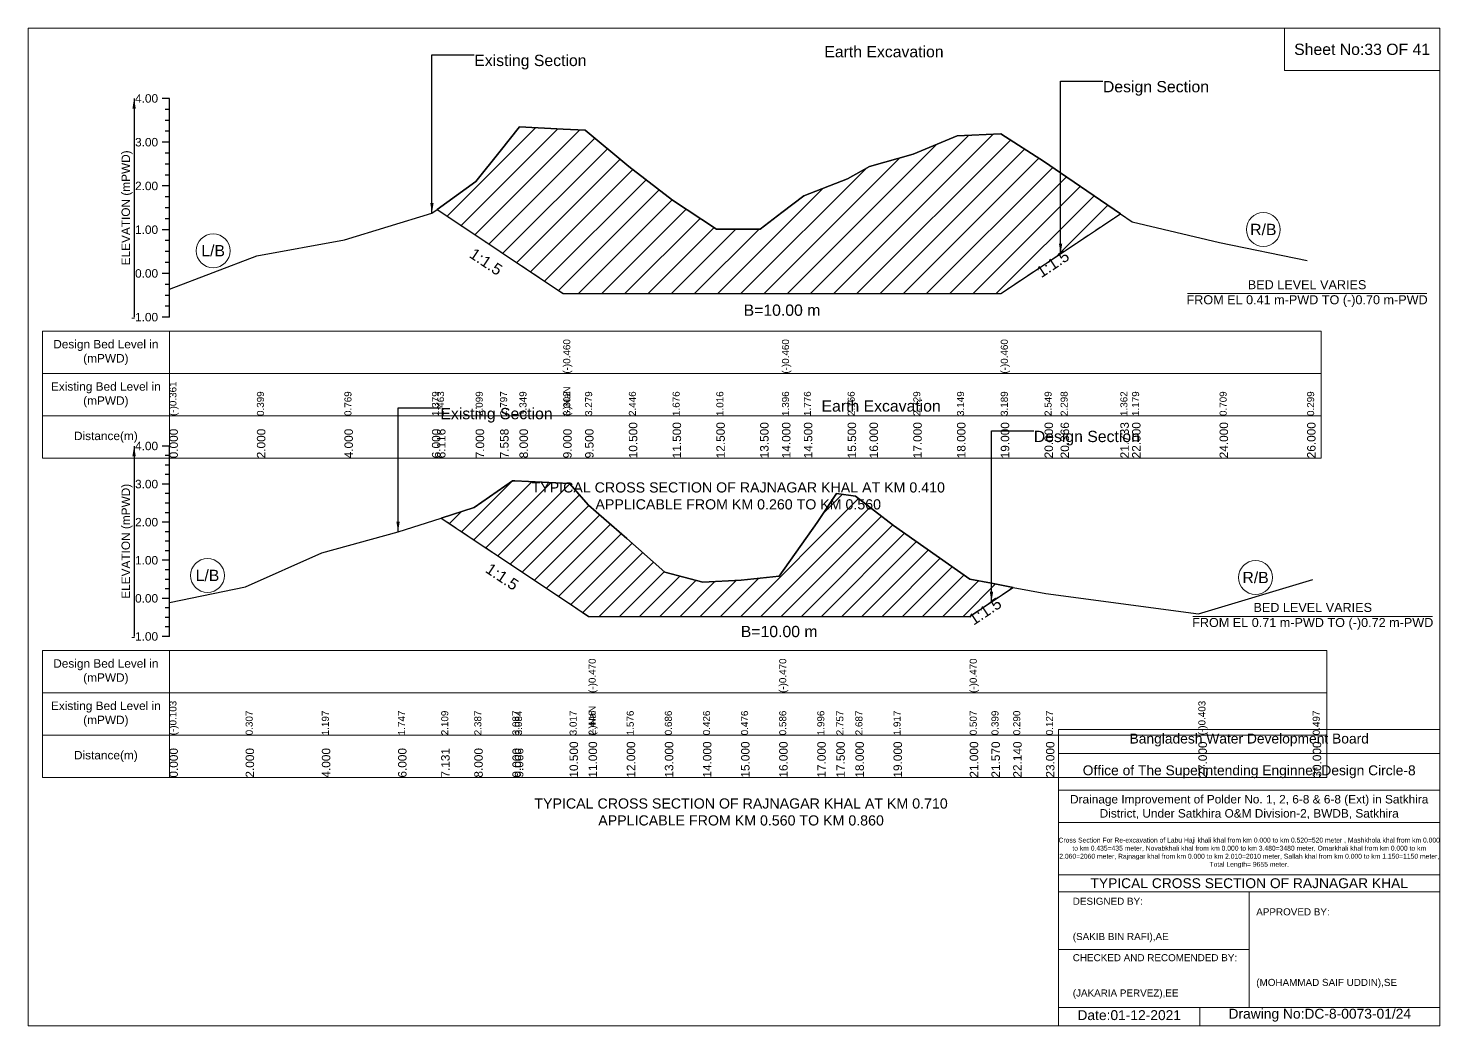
# Model space of a CAD drawing. Header units: inches. Extents: x 93000 to 486000, y -4242 to 0.
# Drawn here: x 420000 to 426000, y -4242 to 0 of the extents above; entities that cross this region are included whole.
import ezdxf

# ---------------------------------------------------------------- set-up
doc = ezdxf.new("R2010")
doc.units = ezdxf.units.IN
doc.header["$LTSCALE"] = 7
doc.header["$MEASUREMENT"] = 0
doc.linetypes.add('DASHED', pattern=[0.75, 0.5, -0.25])
for name, color, linetype, lineweight in [('Cross section Data Border', 7, 'Continuous', 9), ('Cross Section Labels', 7, 'Continuous', 9), ('Design_Bed_Level for Xsection', 7, 'DASHED', 25), ('Existing_Bed_Level for Xsection', 7, 'Continuous', 25), ('Long Section Labels', 7, 'Continuous', 9)]:
    doc.layers.add(name, color=color, linetype=linetype, lineweight=lineweight)
doc.styles.get("Standard").update_dxf_attribs({"font": 'arial.ttf'})
doc.dimstyles.get("Standard").update_dxf_attribs({"dimtxt": 0.18, "dimasz": 0.18, "dimexe": 0.18, "dimexo": 0.0625, "dimgap": 0.09, "dimtad": 0, "dimtih": 1, "dimtoh": 1, "dimdec": 4, "dimzin": 0, "dimdsep": 46, "dimtxsty": 'Standard', "dimcen": 0.09, "dimadec": 0, "dimazin": 0, "dimtfac": 1, "dimtdec": 4, "dimtofl": 0, "dimtmove": 0, "dimatfit": 3, "dimfxl": 1, "dimtolj": 1, "dimtzin": 0, "dimarcsym": 0})

msp = doc.modelspace()

# ---------------------------------------------------------------- hatches: boundary and pattern name
at = {"layer": 'Existing_Bed_Level for Xsection'}
h = msp.add_hatch(dxfattribs=at)
h.set_pattern_fill('ANSI31', color=256, scale=558, style=0)
h.paths.add_polyline_path([(421737.6, -770.8), (421902, -880.4), (422005.8, -949.6), (422088, -1004.4), (422274, -1128.4), (422367, -1128.4), (422553, -1128.4), (422739, -1128.4), (422925, -1128.4), (423111, -1128.4), (423204, -1128.4), (423297, -1128.4), (423483, -1128.4), (423576, -1128.4), (423762, -1128.4), (423948, -1128.4), (424134, -1128.4), (424320, -1004.4), (424388.2, -959), (424642.3, -789.5), (424388.2, -615.4), (424320, -568.7), (424134, -449.7), (423948, -457.1), (423762, -535.3), (423576, -587.9), (423483, -640), (423297, -712.5), (423204, -783.2), (423111, -853.9), (422925, -853.9), (422739, -731.1), (422553, -587.9), (422367, -433), (422274, -428.6), (422088, -419.9), (422005.8, -522.7), (421902, -652.4)])
h = msp.add_hatch(dxfattribs=at)
h.set_pattern_fill('ANSI31', color=256, scale=486, style=0)
h.paths.add_polyline_path([(421755.3, -2083), (421896, -2176.9), (422058, -2284.9), (422068.6, -2292), (422301, -2446.9), (422382, -2500.9), (422544, -2500.9), (422706, -2500.9), (422868, -2500.9), (423030, -2500.9), (423192, -2500.9), (423354, -2500.9), (423435, -2500.9), (423516, -2500.9), (423678, -2500.9), (424002, -2500.9), (424094.4, -2439.3), (424186.8, -2377.7), (424094.4, -2360.1), (424002, -2342.6), (423678, -2114.2), (423516, -1989.4), (423435, -1978.1), (423354, -2101.4), (423192, -2329.8), (423030, -2347.6), (422868, -2355.7), (422706, -2313.6), (422544, -2169.4), (422382, -2028.5), (422301, -1936), (422068.6, -1925.1), (422058, -1924.6), (421896, -2038)])

# ---------------------------------------------------------------- linework, layer by layer
at = {"layer": 'Cross section Data Border'}
for points in [[(420000, 0), (426000, 0), (426000, -4242), (420000, -4242)], [(425340, 0), (426000, 0), (426000, -180), (425340, -180)], [(420060, -1288.9), (425496, -1288.9), (425496, -1828.9), (420060, -1828.9)], [(420060, -2646.7), (425520, -2646.7), (425520, -3186.7), (420060, -3186.7)]]:
    msp.add_lwpolyline(points, close=True, dxfattribs=at)
for points in [[(420600, -1288.9), (420600, -1828.9)], [(420060, -1468.9), (425496, -1468.9)], [(420060, -1648.9), (425496, -1648.9)], [(420600, -2646.7), (420600, -3186.7)], [(420060, -2826.7), (425520, -2826.7)], [(424380, -4242), (424380, -2982), (426000, -2982)], [(420060, -3006.7), (425520, -3006.7)], [(424380, -3084), (426000, -3084)], [(424380, -3240), (426000, -3240)], [(424380, -3378), (426000, -3378)], [(424380, -3600), (426000, -3600)], [(424380, -3672), (426000, -3672)], [(425190, -3672), (425190, -4164)], [(424380, -3918), (425190, -3918)], [(424380, -4164), (426000, -4164)], [(424980, -4164), (424980, -4242)]]:
    msp.add_lwpolyline(points, dxfattribs=at)
at = {"layer": 'Cross Section Labels'}
for points in [[(424927, -1128.4), (425945, -1128.4)], [(424951, -2500.9), (425969, -2500.9)]]:
    msp.add_lwpolyline(points, dxfattribs=at)
for centre in [(425250, -856.1), (420786, -946.3), (420762, -2327.2), (425217, -2336.1)]:
    msp.add_circle(centre, 72, dxfattribs=at)
at = {"layer": 'Design_Bed_Level for Xsection'}
for points in [[(421737.6, -770.8), (422005.8, -949.6), (422274, -1128.4), (423204, -1128.4), (424134, -1128.4), (424388.2, -959), (424642.3, -789.5)], [(421755.3, -2083), (422068.6, -2292), (422382, -2500.9), (423192, -2500.9), (424002, -2500.9), (424094.4, -2439.3), (424186.8, -2377.7)]]:
    msp.add_lwpolyline(points, dxfattribs=at)
at = {"layer": 'Existing_Bed_Level for Xsection'}
for points in [[(420600, -298.9), (420570, -298.9)], [(420600, -1228.9), (420600, -1042.9), (420600, -856.9), (420600, -670.9), (420600, -484.9), (420600, -298.9)], [(420600, -345.4), (420582, -345.4)], [(420600, -391.9), (420582, -391.9)], [(420600, -1110), (420972, -968.6), (421344, -899.8), (421716, -786.4), (421737.6, -770.8), (421902, -652.4), (422005.8, -522.7), (422088, -419.9), (422274, -428.6), (422274, -428.6), (422367, -433), (422553, -587.9), (422739, -731.1), (422925, -853.9), (423111, -853.9), (423204, -783.2), (423204, -783.2), (423297, -712.5), (423483, -640), (423576, -587.9), (423762, -535.3), (423948, -457.1), (424134, -449.7), (424134, -449.7), (424320, -568.7), (424388.2, -615.4), (424642.3, -789.5), (424692, -823.6), (425064, -911), (425436, -987.2)], [(420600, -438.4), (420582, -438.4)], [(420600, -484.9), (420570, -484.9)], [(420600, -531.4), (420582, -531.4)], [(420600, -577.9), (420582, -577.9)], [(420600, -624.4), (420582, -624.4)], [(420600, -670.9), (420570, -670.9)], [(420600, -717.4), (420582, -717.4)], [(420600, -763.9), (420582, -763.9)], [(420600, -810.4), (420582, -810.4)], [(420600, -856.9), (420570, -856.9)], [(420600, -903.4), (420582, -903.4)], [(420600, -949.9), (420582, -949.9)], [(420600, -996.4), (420582, -996.4)], [(420600, -1042.9), (420570, -1042.9)], [(420600, -1089.4), (420582, -1089.4)], [(420600, -1135.9), (420582, -1135.9)], [(420600, -1182.4), (420582, -1182.4)], [(420600, -1228.9), (420570, -1228.9)], [(420600, -1776.7), (420570, -1776.7)], [(420600, -2586.7), (420600, -2424.7), (420600, -2262.7), (420600, -2100.7), (420600, -1938.7), (420600, -1776.7)], [(420600, -1817.2), (420582, -1817.2)], [(420600, -1857.7), (420582, -1857.7)], [(420600, -1898.2), (420582, -1898.2)], [(420600, -1938.7), (420570, -1938.7)], [(420600, -1979.2), (420582, -1979.2)], [(420600, -2441.4), (420924, -2375), (421248, -2230.8), (421572, -2141.7), (421755.3, -2083), (421896, -2038), (422058, -1924.6), (422068.6, -1925.1), (422301, -1936), (422382, -2028.5), (422382, -2028.5), (422544, -2169.4), (422706, -2313.6), (422868, -2355.7), (423030, -2347.6), (423192, -2329.8), (423192, -2329.8), (423354, -2101.4), (423435, -1978.1), (423516, -1989.4), (423678, -2114.2), (424002, -2342.6), (424002, -2342.6), (424094.4, -2360.1), (424186.8, -2377.7), (424326, -2404.1), (424974, -2490), (425460, -2344.2)], [(420600, -2019.7), (420582, -2019.7)], [(420600, -2060.2), (420582, -2060.2)], [(420600, -2100.7), (420570, -2100.7)], [(420600, -2141.2), (420582, -2141.2)], [(420600, -2181.7), (420582, -2181.7)], [(420600, -2262.7), (420570, -2262.7)], [(420600, -2222.2), (420582, -2222.2)], [(420600, -2303.2), (420582, -2303.2)], [(420600, -2343.7), (420582, -2343.7)], [(420600, -2384.2), (420582, -2384.2)], [(420600, -2424.7), (420570, -2424.7)], [(420600, -2465.2), (420582, -2465.2)], [(420600, -2505.7), (420582, -2505.7)], [(420600, -2546.2), (420582, -2546.2)], [(420600, -2586.7), (420570, -2586.7)]]:
    msp.add_lwpolyline(points, dxfattribs=at)
for points in [[(421737.6, -770.8), (421737.6, -770.8), (421902, -880.4), (422005.8, -949.6), (422088, -1004.4), (422274, -1128.4), (422274, -1128.4), (422367, -1128.4), (422553, -1128.4), (422739, -1128.4), (422925, -1128.4), (423111, -1128.4), (423204, -1128.4), (423204, -1128.4), (423297, -1128.4), (423483, -1128.4), (423576, -1128.4), (423762, -1128.4), (423948, -1128.4), (424134, -1128.4), (424134, -1128.4), (424320, -1004.4), (424388.2, -959), (424642.3, -789.5), (424388.2, -615.4), (424320, -568.7), (424134, -449.7), (424134, -449.7), (423948, -457.1), (423762, -535.3), (423576, -587.9), (423483, -640), (423297, -712.5), (423204, -783.2), (423204, -783.2), (423111, -853.9), (422925, -853.9), (422739, -731.1), (422553, -587.9), (422367, -433), (422274, -428.6), (422274, -428.6), (422088, -419.9), (422005.8, -522.7), (421902, -652.4), (421737.6, -770.8)], [(421755.3, -2083), (421755.3, -2083), (421896, -2176.9), (422058, -2284.9), (422068.6, -2292), (422301, -2446.9), (422382, -2500.9), (422382, -2500.9), (422544, -2500.9), (422706, -2500.9), (422868, -2500.9), (423030, -2500.9), (423192, -2500.9), (423192, -2500.9), (423354, -2500.9), (423435, -2500.9), (423516, -2500.9), (423678, -2500.9), (424002, -2500.9), (424002, -2500.9), (424094.4, -2439.3), (424186.8, -2377.7), (424094.4, -2360.1), (424002, -2342.6), (424002, -2342.6), (423678, -2114.2), (423516, -1989.4), (423435, -1978.1), (423354, -2101.4), (423192, -2329.8), (423192, -2329.8), (423030, -2347.6), (422868, -2355.7), (422706, -2313.6), (422544, -2169.4), (422382, -2028.5), (422382, -2028.5), (422301, -1936), (422068.6, -1925.1), (422058, -1924.6), (421896, -2038), (421755.3, -2083)]]:
    msp.add_lwpolyline(points, close=True, dxfattribs=at)

# ---------------------------------------------------------------- texts
at = {"layer": 'Cross section Data Border', "attachment_point": 5}
for s, insert, char_height in [('Sheet No:33 OF 41', (425670, -90), 48), ('Bangladesh Water Development Board', (425190, -3027), 42), ('Office of The Superintending Enginner,Design Circle-8', (425190, -3162), 42)]:
    msp.add_mtext(s, dxfattribs=dict(at, insert=insert, char_height=char_height))
at = {"layer": 'Cross section Data Border'}
for s, insert, char_height, width, attachment_point in [('Design Bed Level in (mPWD)', (420330, -1378.9), 36, 480, 5), ('Existing Bed Level in (mPWD)', (420330, -1558.9), 36, 480, 5), ('Distance(m)', (420330, -1738.9), 36, 480, 5), ('Design Bed Level in (mPWD)', (420330, -2736.7), 36, 480, 5), ('Existing Bed Level in (mPWD)', (420330, -2916.7), 36, 480, 5), ('Distance(m)', (420330, -3096.7), 36, 480, 5), ('Drainage Improvement of Polder No. 1, 2, 6-8 & 6-8 (Ext) in Satkhira District, Under Satkhira O&M Division-2, BWDB, Satkhira', (425190, -3312), 36, 1680, 5), ('Cross Section For Re-excavation of Labu Haji khali khal from km 0.000 to km 0.520=520 meter , Mashkhola khal from km 0.000 to km 0.435=435 meter, Novabkhali khal from km 0.000 to km 3.480=3480 meter, Omarkhali khal from km 0.000 to km 2.060=2060 meter, Rajnagar khal from km 0.000 to km 2.010=2010 meter, Sallah khal from km 0.000 to km 1.150=1150 meter, Total Length= 9655 meter. ', (425190, -3507), 20.5611, 1620, 5), ('TYPICAL CROSS SECTION OF RAJNAGAR KHAL', (425190, -3636), 42, 1680, 5), ('DESIGNED BY:^J^J^J(SAKIB BIN RAFI),AE', (424440, -3792), 30, 840, 4), ('APPROVED BY:^J^J^J^J^J^J(MOHAMMAD SAIF UDDIN),SE', (425220, -3912), 30, 840, 4), ('CHECKED AND RECOMENDED BY:^J^J^J(JAKARIA PERVEZ),EE', (424440, -4032), 30, 840, 4), ('Date:01-12-2021', (424680, -4197), 42, 840, 5), ('Drawing No:DC-8-0073-01/24', (425490, -4197), 42, 1320, 5)]:
    msp.add_mtext(s, dxfattribs=dict(at, insert=insert, char_height=char_height, width=width, attachment_point=attachment_point))
at = {"layer": 'Cross Section Labels'}
for s, insert, char_height, attachment_point in [('Existing Section', (421896, -112.9), 48, 1), ('Earth Excavation', (423384, -75.7), 48, 1), ('Design Section', (424568.2, -224.5), 48, 1), ('R/B', (425250, -856.1), 48, 5), ('L/B', (420786, -946.3), 48, 5), ('BED LEVEL VARIES ^JFROM EL 0.41 m-PWD TO (-)0.70 m-PWD', (425436, -1128.4), 38.4, 5), ('B=10.00 m', (423204, -1174.9), 48, 2), ('Existing Section', (421752, -1614.7), 48, 1), ('Earth Excavation', (423372, -1582.3), 48, 1), ('Design Section', (424274.4, -1711.9), 48, 1), ('TYPICAL CROSS SECTION OF RAJNAGAR KHAL AT KM 0.410^JAPPLICABLE FROM KM 0.260 TO KM 0.560', (423018, -1989), 43.2, 5), ('L/B', (420762, -2327.2), 48, 5), ('R/B', (425217, -2336.1), 48, 5), ('BED LEVEL VARIES ^JFROM EL 0.71 m-PWD TO (-)0.72 m-PWD', (425460, -2500.9), 38.4, 5), ('B=10.00 m', (423192, -2541.4), 48, 2), ('TYPICAL CROSS SECTION OF RAJNAGAR KHAL AT KM 0.710^JAPPLICABLE FROM KM 0.560 TO KM 0.860', (423030, -3333), 43.2, 5)]:
    msp.add_mtext(s, dxfattribs=dict(at, insert=insert, char_height=char_height, attachment_point=attachment_point))
at = {"layer": 'Cross Section Labels', "char_height": 48, "attachment_point": 2}
for insert, rotation in [((421959.3, -972.9), 326.30993), ((424341.7, -982.2), 33.69007), ((422028.1, -2312.2), 326.30993), ((424053.9, -2459.5), 33.69007)]:
    msp.add_mtext('1:1.5', dxfattribs=dict(at, insert=insert, rotation=rotation))
at = {"layer": 'Existing_Bed_Level for Xsection', "char_height": 36, "attachment_point": 6}
for s, insert in [('4.00', (420552, -298.9)), ('3.00', (420552, -484.9)), ('2.00', (420552, -670.9)), ('1.00', (420552, -856.9)), ('0.00', (420552, -1042.9)), ('-1.00', (420552, -1228.9)), ('4.00', (420552, -1776.7)), ('3.00', (420552, -1938.7)), ('2.00', (420552, -2100.7)), ('1.00', (420552, -2262.7)), ('0.00', (420552, -2424.7)), ('-1.00', (420552, -2586.7))]:
    msp.add_mtext(s, dxfattribs=dict(at, insert=insert))
at = {"layer": 'Existing_Bed_Level for Xsection', "char_height": 36, "attachment_point": 5, "rotation": 90}
for insert in [(420420, -763.9), (420420, -2181.7)]:
    msp.add_mtext('ELEVATION (mPWD)', dxfattribs=dict(at, insert=insert))
at = {"layer": 'Long Section Labels', "attachment_point": 1, "rotation": 90}
for s, insert, char_height in [('(-)0.460', (422274, -1468.9), 30), ('(-)0.460', (423204, -1468.9), 30), ('(-)0.460', (424134, -1468.9), 30), ('(-)0.361', (420600, -1648.9), 30), ('0.399', (420972, -1648.9), 30), ('0.769', (421344, -1648.9), 30), ('1.379', (421716, -1648.9), 30), ('1.463', (421737.6, -1648.9), 30), ('2.099', (421902, -1648.9), 30), ('2.797', (422005.8, -1648.9), 30), ('3.349', (422088, -1648.9), 30), ('(-)NaN', (422274, -1648.9), 30), ('(-)NaN', (422274, -1648.9), 30), ('(-)NaN', (422274, -1648.9), 30), ('3.302', (422274, -1648.9), 30), ('3.302', (422274, -1648.9), 30), ('3.279', (422367, -1648.9), 30), ('2.446', (422553, -1648.9), 30), ('2.446', (422553, -1648.9), 30), ('1.676', (422739, -1648.9), 30), ('1.016', (422925, -1648.9), 30), ('1.016', (422925, -1648.9), 30), ('1.396', (423204, -1648.9), 30), ('1.396', (423204, -1648.9), 30), ('1.776', (423297, -1648.9), 30), ('2.166', (423483, -1648.9), 30), ('2.729', (423762, -1648.9), 30), ('3.149', (423948, -1648.9), 30), ('3.189', (424134, -1648.9), 30), ('3.189', (424134, -1648.9), 30), ('2.549', (424320, -1648.9), 30), ('2.298', (424388.2, -1648.9), 30), ('1.362', (424642.3, -1648.9), 30), ('1.179', (424692, -1648.9), 30), ('0.709', (425064, -1648.9), 30), ('0.299', (425436, -1648.9), 30), ('10.500', (422553, -1828.9), 36), ('11.500', (422739, -1828.9), 36), ('12.500', (422925, -1828.9), 36), ('13.500', (423111, -1828.9), 36), ('14.000', (423204, -1828.9), 36), ('14.000', (423204, -1828.9), 36), ('14.000', (423204, -1828.9), 36), ('14.500', (423297, -1828.9), 36), ('15.500', (423483, -1828.9), 36), ('16.000', (423576, -1828.9), 36), ('17.000', (423762, -1828.9), 36), ('18.000', (423948, -1828.9), 36), ('19.000', (424134, -1828.9), 36), ('19.000', (424134, -1828.9), 36), ('19.000', (424134, -1828.9), 36), ('20.000', (424320, -1828.9), 36), ('20.366', (424388.2, -1828.9), 36), ('21.733', (424642.3, -1828.9), 36), ('22.000', (424692, -1828.9), 36), ('24.000', (425064, -1828.9), 36), ('26.000', (425436, -1828.9), 36), ('0.000', (420600, -1828.9), 36), ('2.000', (420972, -1828.9), 36), ('4.000', (421344, -1828.9), 36), ('6.000', (421716, -1828.9), 36), ('6.116', (421737.6, -1828.9), 36), ('7.000', (421902, -1828.9), 36), ('7.558', (422005.8, -1828.9), 36), ('8.000', (422088, -1828.9), 36), ('9.000', (422274, -1828.9), 36), ('9.000', (422274, -1828.9), 36), ('9.000', (422274, -1828.9), 36), ('9.500', (422367, -1828.9), 36), ('(-)0.470', (422382, -2826.7), 30), ('(-)0.470', (423192, -2826.7), 30), ('(-)0.470', (424002, -2826.7), 30), ('(-)0.103', (420600, -3006.7), 30), ('(-)0.403', (424974, -3006.7), 30), ('0.307', (420924, -3006.7), 30), ('1.197', (421248, -3006.7), 30), ('1.747', (421572, -3006.7), 30), ('2.109', (421755.3, -3006.7), 30), ('2.387', (421896, -3006.7), 30), ('3.087', (422058, -3006.7), 30), ('3.084', (422068.6, -3006.7), 30), ('3.017', (422301, -3006.7), 30), ('(-)NaN', (422382, -3006.7), 30), ('(-)NaN', (422382, -3006.7), 30), ('(-)NaN', (422382, -3006.7), 30), ('2.446', (422382, -3006.7), 30), ('2.446', (422382, -3006.7), 30), ('1.576', (422544, -3006.7), 30), ('0.686', (422706, -3006.7), 30), ('0.426', (422868, -3006.7), 30), ('0.476', (423030, -3006.7), 30), ('0.586', (423192, -3006.7), 30), ('0.586', (423192, -3006.7), 30), ('1.996', (423354, -3006.7), 30), ('2.757', (423435, -3006.7), 30), ('2.687', (423516, -3006.7), 30), ('1.917', (423678, -3006.7), 30), ('0.507', (424002, -3006.7), 30), ('0.507', (424002, -3006.7), 30), ('0.399', (424094.4, -3006.7), 30), ('0.290', (424186.8, -3006.7), 30), ('0.127', (424326, -3006.7), 30), ('0.497', (425460, -3006.7), 30), ('10.500', (422301, -3186.7), 36), ('11.000', (422382, -3186.7), 36), ('11.000', (422382, -3186.7), 36), ('11.000', (422382, -3186.7), 36), ('12.000', (422544, -3186.7), 36), ('13.000', (422706, -3186.7), 36), ('14.000', (422868, -3186.7), 36), ('15.000', (423030, -3186.7), 36), ('16.000', (423192, -3186.7), 36), ('16.000', (423192, -3186.7), 36), ('16.000', (423192, -3186.7), 36), ('17.000', (423354, -3186.7), 36), ('17.500', (423435, -3186.7), 36), ('18.000', (423516, -3186.7), 36), ('19.000', (423678, -3186.7), 36), ('21.000', (424002, -3186.7), 36), ('21.000', (424002, -3186.7), 36), ('21.000', (424002, -3186.7), 36), ('21.570', (424094.4, -3186.7), 36), ('22.140', (424186.8, -3186.7), 36), ('23.000', (424326, -3186.7), 36), ('27.000', (424974, -3186.7), 36), ('30.000', (425460, -3186.7), 36), ('0.000', (420600, -3186.7), 36), ('2.000', (420924, -3186.7), 36), ('4.000', (421248, -3186.7), 36), ('6.000', (421572, -3186.7), 36), ('7.131', (421755.3, -3186.7), 36), ('8.000', (421896, -3186.7), 36), ('9.000', (422058, -3186.7), 36), ('9.066', (422068.6, -3186.7), 36)]:
    msp.add_mtext(s, dxfattribs=dict(at, insert=insert, char_height=char_height))

# ---------------------------------------------------------------- leaders
at = {"layer": 'Cross Section Labels', "annotation_type": 0, "has_hookline": 1, "hookline_direction": 0}
for points, text_width in [([(421716, -786.4), (421716, -112.9), (421895.9, -112.9)], 467.2), ([(424388.2, -959), (424388.2, -224.5), (424568.1, -224.5)], 441.2), ([(421572, -2141.7), (421572, -1614.7), (421751.9, -1614.7)], 467.2), ([(424094.4, -2439.3), (424094.4, -1711.9), (424274.3, -1711.9)], 441.2)]:
    msp.add_leader(points, dimstyle='Standard', override={"dimasz": 43.2}, dxfattribs=dict(at, text_width=text_width))
at = {"layer": 'Existing_Bed_Level for Xsection'}
for points in [[(420450, -298.9), (420450, -1228.9)], [(420450, -1776.7), (420450, -2586.7)]]:
    msp.add_leader(points, dimstyle='Standard', override={"dimasz": 43.2}, dxfattribs=at)

doc.saveas('drawing.dxf')
